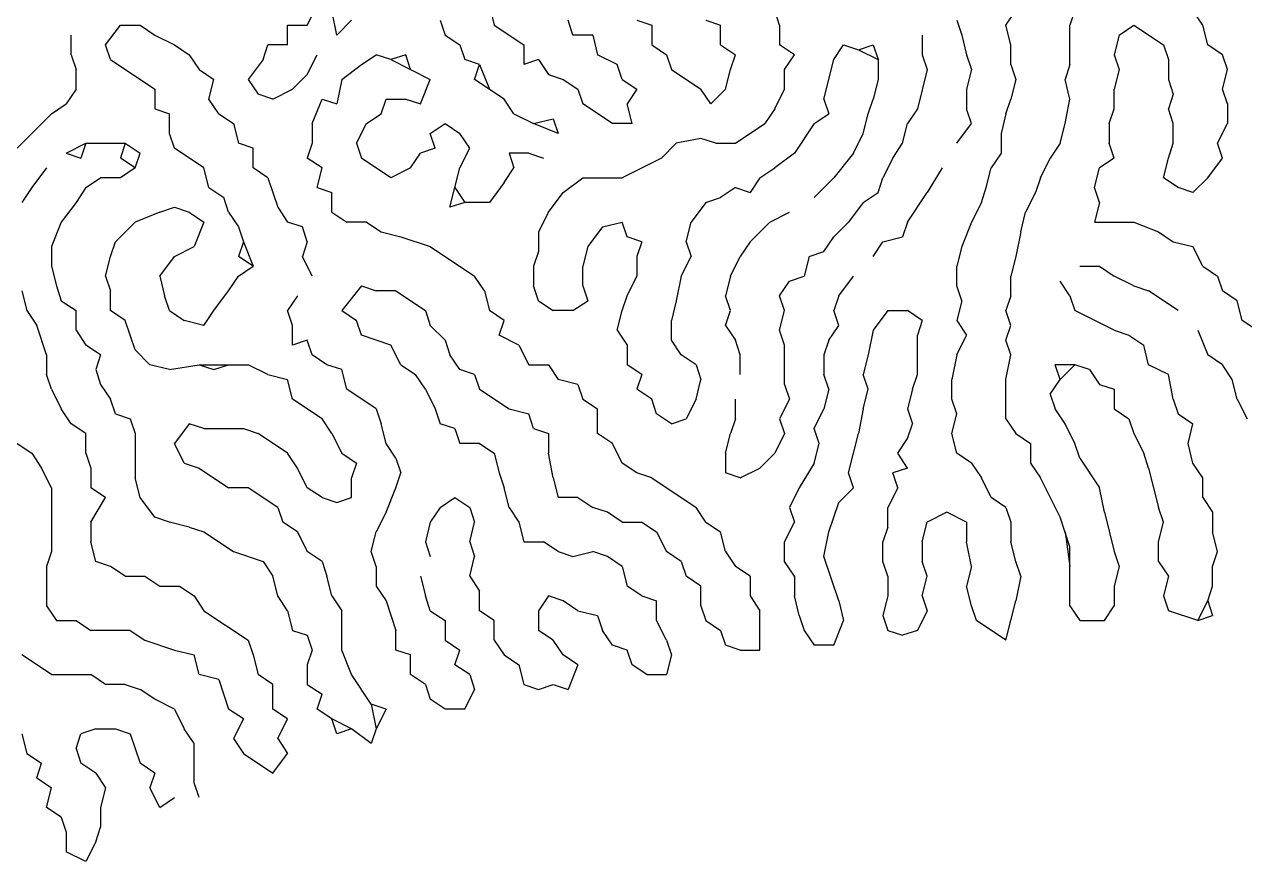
# Model space of a CAD drawing. Extents: x 15 to 2853, y 44 to 1438.
# Drawn here: x 771.5 to 1019.5, y 958 to 1128.2 of the extents above; entities that cross this region are included whole.
import ezdxf

# ---------------------------------------------------------------- set-up
doc = ezdxf.new("R2010")
doc.units = 0
doc.layers.add('SKETCH', color=1, linetype='CONTINUOUS')

msp = doc.modelspace()

# ---------------------------------------------------------------- linework, layer by layer
at = {"layer": 'SKETCH'}
for p, q in [((829, 1128), (831, 1132)), ((835, 1126), (834, 1131)), ((866, 1132), (867, 1128)), ((925, 1128), (924, 1131)), ((971, 1128), (973, 1131)), ((985, 1131), (984, 1128)), ((1011, 1128), (1009, 1131)), ((835, 1126), (838, 1129)), ((856, 1129), (857, 1126)), ((883, 1126), (882, 1129)), ((896, 1129), (899, 1128)), ((910, 1129), (913, 1128)), ((961, 1129), (962, 1126)), ((781, 1122), (781, 1126)), ((788, 1124), (791, 1128)), ((791, 1128), (795, 1128)), ((795, 1128), (798, 1126)), ((798, 1126), (802, 1124)), ((825, 1128), (829, 1128)), ((825, 1124), (825, 1128)), ((857, 1126), (860, 1124)), ((867, 1128), (873, 1124)), ((887, 1126), (883, 1126)), ((887, 1126), (888, 1122)), ((899, 1128), (899, 1124)), ((913, 1124), (913, 1128)), ((925, 1128), (925, 1124)), ((954, 1126), (954, 1122)), ((962, 1126), (963, 1122)), ((972, 1124), (971, 1128)), ((984, 1120), (984, 1128)), ((994, 1126), (993, 1122)), ((994, 1126), (997, 1128)), ((997, 1128), (1003, 1124)), ((1012, 1124), (1011, 1128)), ((789, 1121), (788, 1124)), ((802, 1124), (805, 1122)), ((820, 1121), (821, 1124)), ((825, 1124), (821, 1124)), ((860, 1124), (861, 1121)), ((873, 1124), (873, 1120)), ((899, 1124), (902, 1122)), ((913, 1124), (916, 1122)), ((928, 1122), (925, 1124)), ((936, 1121), (938, 1124)), ((938, 1124), (941, 1123)), ((941, 1123), (944, 1124)), ((944, 1124), (945, 1121)), ((972, 1120), (972, 1124)), ((1003, 1124), (1004, 1121)), ((1015, 1122), (1012, 1124)), ((781, 1122), (782, 1119)), ((789, 1121), (798, 1115)), ((805, 1122), (807, 1119)), ((820, 1121), (817, 1117)), ((829, 1118), (831, 1122)), ((840, 1120), (843, 1122)), ((846, 1121), (843, 1122)), ((849, 1122), (846, 1121)), ((846, 1121), (854, 1117)), ((850, 1119), (849, 1122)), ((864, 1120), (861, 1121)), ((876, 1121), (873, 1120)), ((876, 1121), (878, 1118)), ((892, 1120), (888, 1122)), ((902, 1122), (903, 1119)), ((915, 1119), (916, 1122)), ((926, 1119), (928, 1122)), ((934, 1113), (936, 1121)), ((941, 1123), (945, 1121)), ((945, 1121), (945, 1117)), ((954, 1122), (955, 1119)), ((963, 1122), (964, 1119)), ((993, 1122), (994, 1119)), ((1004, 1121), (1004, 1117)), ((1016, 1119), (1015, 1122)), ((782, 1115), (782, 1119)), ((807, 1119), (810, 1117)), ((836, 1117), (840, 1120)), ((863, 1117), (864, 1120)), ((864, 1120), (866, 1115)), ((893, 1117), (892, 1120)), ((903, 1119), (909, 1115)), ((914, 1115), (915, 1119)), ((926, 1115), (926, 1119)), ((955, 1119), (953, 1111)), ((964, 1119), (963, 1115)), ((972, 1120), (973, 1117)), ((984, 1120), (983, 1117)), ((994, 1119), (993, 1115)), ((1015, 1115), (1016, 1119)), ((809, 1113), (810, 1117)), ((817, 1117), (819, 1114)), ((826, 1115), (829, 1118)), ((836, 1117), (835, 1112)), ((852, 1112), (854, 1117)), ((869, 1113), (863, 1117)), ((878, 1118), (881, 1117)), ((881, 1117), (884, 1115)), ((893, 1117), (896, 1115)), ((945, 1117), (944, 1113)), ((973, 1117), (972, 1113)), ((984, 1113), (983, 1117)), ((1004, 1117), (1005, 1114)), ((782, 1115), (780, 1112)), ((798, 1115), (798, 1111)), ((822, 1113), (819, 1114)), ((822, 1113), (826, 1115)), ((884, 1115), (885, 1112)), ((896, 1115), (894, 1112)), ((911, 1112), (909, 1115)), ((911, 1112), (914, 1115)), ((924, 1111), (926, 1115)), ((963, 1115), (963, 1111)), ((993, 1111), (993, 1115)), ((1005, 1114), (1004, 1111)), ((1016, 1112), (1015, 1115)), ((777, 1110), (780, 1112)), ((811, 1110), (809, 1113)), ((830, 1108), (832, 1113)), ((832, 1113), (835, 1112)), ((844, 1110), (845, 1113)), ((845, 1113), (849, 1113)), ((849, 1113), (852, 1112)), ((871, 1110), (869, 1113)), ((891, 1108), (885, 1112)), ((895, 1108), (894, 1112)), ((934, 1113), (935, 1110)), ((943, 1110), (944, 1113)), ((971, 1110), (972, 1113)), ((983, 1108), (984, 1113)), ((1016, 1112), (1016, 1108)), ((777, 1110), (770, 1103)), ((798, 1111), (801, 1110)), ((801, 1106), (801, 1110)), ((811, 1110), (814, 1108)), ((841, 1108), (844, 1110)), ((871, 1110), (875, 1108)), ((875, 1108), (879, 1109)), ((879, 1109), (880, 1106)), ((924, 1111), (922, 1108)), ((932, 1108), (935, 1110)), ((942, 1106), (943, 1110)), ((953, 1111), (951, 1108)), ((964, 1108), (963, 1111)), ((971, 1110), (970, 1106)), ((992, 1108), (993, 1111)), ((1005, 1108), (1004, 1111)), ((814, 1108), (815, 1104)), ((830, 1108), (830, 1104)), ((839, 1104), (841, 1108)), ((854, 1106), (857, 1108)), ((857, 1108), (860, 1106)), ((880, 1106), (875, 1108)), ((895, 1108), (891, 1108)), ((916, 1104), (922, 1108)), ((932, 1108), (928, 1102)), ((950, 1104), (951, 1108)), ((961, 1104), (964, 1108)), ((982, 1104), (983, 1108)), ((992, 1108), (992, 1104)), ((1005, 1104), (1005, 1108)), ((1014, 1104), (1016, 1108)), ((780, 1102), (784, 1104)), ((784, 1104), (783, 1101)), ((784, 1104), (792, 1104)), ((792, 1104), (791, 1101)), ((792, 1104), (795, 1102)), ((802, 1103), (801, 1106)), ((818, 1103), (815, 1104)), ((830, 1104), (829, 1101)), ((839, 1104), (840, 1101)), ((855, 1103), (854, 1106)), ((862, 1103), (860, 1106)), ((901, 1101), (904, 1104)), ((909, 1105), (904, 1104)), ((912, 1104), (909, 1105)), ((912, 1104), (916, 1104)), ((940, 1102), (942, 1106)), ((948, 1101), (950, 1104)), ((970, 1106), (970, 1102)), ((982, 1104), (980, 1101)), ((993, 1101), (992, 1104)), ((1004, 1101), (1005, 1104)), ((1015, 1101), (1014, 1104)), ((780, 1102), (783, 1101)), ((794, 1099), (795, 1102)), ((808, 1099), (802, 1103)), ((818, 1099), (818, 1103)), ((850, 1099), (852, 1102)), ((855, 1103), (852, 1102)), ((860, 1099), (862, 1103)), ((870, 1102), (871, 1099)), ((874, 1102), (870, 1102)), ((874, 1102), (877, 1101)), ((928, 1102), (924, 1099)), ((940, 1102), (936, 1097)), ((970, 1102), (968, 1099)), ((776, 1099), (773, 1095)), ((794, 1099), (791, 1101)), ((794, 1099), (791, 1097)), ((809, 1095), (808, 1099)), ((821, 1097), (818, 1099)), ((832, 1099), (829, 1101)), ((831, 1095), (832, 1099)), ((846, 1097), (840, 1101)), ((850, 1099), (846, 1097)), ((858, 1091), (860, 1099)), ((869, 1096), (871, 1099)), ((901, 1101), (893, 1097)), ((921, 1097), (924, 1099)), ((948, 1101), (946, 1097)), ((958, 1099), (955, 1094)), ((967, 1095), (968, 1099)), ((978, 1097), (980, 1101)), ((989, 1095), (990, 1099)), ((993, 1101), (990, 1099)), ((1003, 1097), (1004, 1101)), ((1012, 1097), (1015, 1101)), ((784, 1095), (787, 1097)), ((791, 1097), (787, 1097)), ((821, 1097), (823, 1091)), ((881, 1094), (885, 1097)), ((885, 1097), (893, 1097)), ((921, 1097), (919, 1094)), ((932, 1093), (936, 1097)), ((945, 1094), (946, 1097)), ((978, 1097), (977, 1094)), ((1006, 1095), (1003, 1097)), ((1012, 1097), (1009, 1094)), ((773, 1095), (771, 1092)), ((784, 1095), (782, 1092)), ((809, 1095), (812, 1093)), ((831, 1095), (834, 1094)), ((834, 1090), (834, 1094)), ((859, 1095), (861, 1092)), ((869, 1096), (866, 1092)), ((878, 1090), (881, 1094)), ((916, 1095), (913, 1093)), ((916, 1095), (919, 1094)), ((942, 1092), (945, 1094)), ((951, 1088), (955, 1094)), ((966, 1092), (967, 1095)), ((977, 1094), (975, 1090)), ((990, 1092), (989, 1095)), ((1009, 1094), (1006, 1095)), ((782, 1092), (779, 1088)), ((813, 1090), (812, 1093)), ((861, 1092), (858, 1091)), ((866, 1092), (861, 1092)), ((910, 1092), (907, 1088)), ((910, 1092), (913, 1093)), ((942, 1092), (939, 1088)), ((966, 1092), (964, 1088)), ((990, 1092), (989, 1088)), ((799, 1090), (794, 1088)), ((799, 1090), (802, 1091)), ((802, 1091), (805, 1090)), ((805, 1090), (808, 1088)), ((813, 1090), (815, 1087)), ((823, 1091), (825, 1088)), ((834, 1090), (837, 1088)), ((878, 1090), (876, 1086)), ((923, 1088), (927, 1090)), ((974, 1086), (975, 1090)), ((779, 1088), (777, 1083)), ((790, 1084), (794, 1088)), ((808, 1088), (806, 1083)), ((815, 1087), (816, 1084)), ((828, 1087), (825, 1088)), ((829, 1084), (828, 1087)), ((841, 1088), (837, 1088)), ((841, 1088), (844, 1086)), ((889, 1087), (886, 1083)), ((889, 1087), (893, 1088)), ((894, 1085), (893, 1088)), ((906, 1084), (907, 1088)), ((923, 1088), (919, 1084)), ((936, 1085), (939, 1088)), ((951, 1088), (950, 1085)), ((964, 1088), (962, 1083)), ((989, 1088), (997, 1088)), ((997, 1088), (1002, 1086)), ((789, 1081), (790, 1084)), ((816, 1084), (815, 1081)), ((816, 1084), (818, 1079)), ((829, 1084), (828, 1081)), ((844, 1086), (848, 1085)), ((848, 1085), (854, 1083)), ((876, 1086), (876, 1082)), ((897, 1084), (894, 1085)), ((897, 1084), (896, 1081)), ((906, 1084), (907, 1081)), ((919, 1084), (917, 1081)), ((934, 1082), (936, 1085)), ((944, 1081), (946, 1084)), ((946, 1084), (950, 1085)), ((974, 1086), (973, 1081)), ((1002, 1086), (1005, 1084)), ((1005, 1084), (1009, 1083)), ((777, 1083), (777, 1079)), ((802, 1081), (806, 1083)), ((854, 1083), (863, 1077)), ((876, 1082), (875, 1079)), ((886, 1083), (885, 1079)), ((931, 1081), (934, 1082)), ((962, 1083), (961, 1079)), ((1011, 1079), (1009, 1083)), ((777, 1079), (778, 1075)), ((788, 1077), (789, 1081)), ((799, 1077), (802, 1081)), ((818, 1079), (815, 1081)), ((815, 1077), (818, 1079)), ((830, 1077), (828, 1081)), ((875, 1079), (875, 1075)), ((885, 1075), (885, 1079)), ((896, 1081), (896, 1077)), ((905, 1077), (907, 1081)), ((915, 1077), (917, 1081)), ((931, 1081), (930, 1077)), ((961, 1075), (961, 1079)), ((973, 1081), (972, 1077)), ((986, 1079), (990, 1079)), ((990, 1079), (993, 1077)), ((1011, 1079), (1014, 1077)), ((788, 1077), (789, 1074)), ((799, 1077), (800, 1073)), ((813, 1074), (815, 1077)), ((865, 1074), (863, 1077)), ((894, 1073), (896, 1077)), ((905, 1077), (904, 1072)), ((915, 1077), (914, 1073)), ((927, 1076), (930, 1077)), ((937, 1073), (940, 1077)), ((972, 1073), (972, 1077)), ((997, 1075), (993, 1077)), ((1014, 1077), (1015, 1074)), ((771, 1074), (772, 1070)), ((778, 1075), (779, 1072)), ((789, 1070), (789, 1074)), ((810, 1070), (813, 1074)), ((840, 1075), (836, 1070)), ((840, 1075), (843, 1074)), ((847, 1074), (843, 1074)), ((847, 1074), (853, 1070)), ((865, 1074), (866, 1070)), ((876, 1072), (875, 1075)), ((885, 1075), (886, 1072)), ((925, 1073), (927, 1076)), ((962, 1072), (961, 1075)), ((984, 1073), (982, 1076)), ((997, 1075), (1000, 1074)), ((1006, 1070), (1000, 1074)), ((1018, 1072), (1015, 1074)), ((779, 1072), (782, 1070)), ((801, 1070), (800, 1073)), ((827, 1073), (825, 1070)), ((876, 1072), (879, 1070)), ((883, 1070), (886, 1072)), ((893, 1070), (894, 1073)), ((904, 1072), (903, 1068)), ((915, 1070), (914, 1073)), ((926, 1070), (925, 1073)), ((937, 1073), (936, 1070)), ((962, 1072), (961, 1068)), ((972, 1073), (971, 1070)), ((984, 1073), (985, 1070)), ((1019, 1068), (1018, 1072)), ((772, 1070), (774, 1067)), ((782, 1066), (782, 1070)), ((792, 1068), (789, 1070)), ((801, 1070), (804, 1068)), ((808, 1067), (810, 1070)), ((826, 1067), (825, 1070)), ((836, 1070), (839, 1068)), ((853, 1070), (854, 1067)), ((869, 1068), (866, 1070)), ((883, 1070), (879, 1070)), ((892, 1066), (893, 1070)), ((914, 1067), (915, 1070)), ((925, 1066), (926, 1070)), ((937, 1067), (936, 1070)), ((947, 1070), (944, 1066)), ((947, 1070), (951, 1070)), ((954, 1068), (951, 1070)), ((972, 1067), (971, 1070)), ((993, 1066), (985, 1070)), ((776, 1061), (774, 1067)), ((794, 1062), (792, 1068)), ((808, 1067), (804, 1068)), ((826, 1063), (826, 1067)), ((840, 1065), (839, 1068)), ((854, 1067), (857, 1064)), ((868, 1065), (869, 1068)), ((903, 1064), (903, 1068)), ((914, 1067), (916, 1064)), ((935, 1064), (937, 1067)), ((954, 1068), (953, 1065)), ((961, 1068), (963, 1065)), ((971, 1064), (972, 1067)), ((1022, 1066), (1019, 1068)), ((782, 1066), (784, 1063)), ((829, 1064), (826, 1063)), ((830, 1061), (829, 1064)), ((846, 1063), (840, 1065)), ((857, 1064), (858, 1061)), ((872, 1063), (868, 1065)), ((892, 1066), (894, 1063)), ((905, 1061), (903, 1064)), ((917, 1061), (916, 1064)), ((926, 1063), (925, 1066)), ((935, 1064), (934, 1061)), ((944, 1066), (943, 1061)), ((953, 1057), (953, 1065)), ((961, 1061), (963, 1065)), ((972, 1061), (971, 1064)), ((993, 1066), (996, 1065)), ((996, 1065), (999, 1063)), ((1010, 1066), (1012, 1061)), ((787, 1061), (784, 1063)), ((794, 1062), (797, 1059)), ((848, 1059), (846, 1063)), ((872, 1063), (874, 1059)), ((894, 1063), (894, 1059)), ((926, 1055), (926, 1063)), ((1000, 1059), (999, 1063)), ((776, 1061), (776, 1057)), ((787, 1061), (786, 1058)), ((801, 1058), (797, 1059)), ((801, 1058), (807, 1059)), ((807, 1059), (810, 1058)), ((807, 1059), (817, 1059)), ((810, 1058), (813, 1059)), ((821, 1057), (817, 1059)), ((833, 1059), (830, 1061)), ((836, 1058), (833, 1059)), ((848, 1059), (851, 1057)), ((860, 1058), (858, 1061)), ((874, 1059), (878, 1059)), ((878, 1059), (880, 1056)), ((897, 1057), (894, 1059)), ((908, 1059), (905, 1061)), ((908, 1059), (909, 1056)), ((917, 1057), (917, 1061)), ((934, 1061), (934, 1057)), ((943, 1061), (942, 1057)), ((961, 1061), (960, 1056)), ((971, 1056), (972, 1061)), ((985, 1059), (981, 1059)), ((982, 1056), (981, 1059)), ((982, 1056), (985, 1059)), ((988, 1058), (985, 1059)), ((1004, 1057), (1000, 1059)), ((1015, 1059), (1012, 1061)), ((1017, 1056), (1015, 1059)), ((777, 1054), (776, 1057)), ((786, 1058), (787, 1055)), ((821, 1057), (825, 1056)), ((837, 1054), (836, 1058)), ((853, 1054), (851, 1057)), ((863, 1057), (860, 1058)), ((863, 1057), (864, 1054)), ((897, 1057), (896, 1054)), ((935, 1054), (934, 1057)), ((943, 1054), (942, 1057)), ((952, 1054), (953, 1057)), ((988, 1058), (990, 1055)), ((1005, 1052), (1004, 1057)), ((777, 1054), (779, 1050)), ((787, 1055), (789, 1052)), ((826, 1052), (825, 1056)), ((843, 1050), (837, 1054)), ((853, 1054), (855, 1050)), ((864, 1054), (870, 1050)), ((884, 1055), (880, 1056)), ((884, 1055), (885, 1052)), ((899, 1052), (896, 1054)), ((908, 1052), (909, 1056)), ((926, 1055), (927, 1052)), ((935, 1054), (934, 1050)), ((942, 1050), (943, 1054)), ((952, 1054), (951, 1050)), ((960, 1052), (960, 1056)), ((971, 1048), (971, 1056)), ((980, 1053), (982, 1056)), ((990, 1055), (993, 1054)), ((993, 1054), (993, 1050)), ((1018, 1052), (1017, 1056)), ((790, 1049), (789, 1052)), ((832, 1048), (826, 1052)), ((885, 1052), (888, 1050)), ((900, 1049), (899, 1052)), ((908, 1052), (906, 1048)), ((916, 1048), (916, 1052)), ((927, 1052), (925, 1048)), ((961, 1049), (960, 1052)), ((980, 1053), (981, 1050)), ((1005, 1052), (1006, 1049)), ((1018, 1052), (1020, 1048)), ((781, 1047), (779, 1050)), ((843, 1050), (844, 1047)), ((855, 1050), (856, 1047)), ((870, 1050), (874, 1049)), ((888, 1045), (888, 1050)), ((932, 1046), (934, 1050)), ((942, 1050), (941, 1045)), ((951, 1050), (952, 1047)), ((983, 1047), (981, 1050)), ((993, 1050), (996, 1048)), ((784, 1045), (781, 1047)), ((790, 1049), (793, 1048)), ((793, 1048), (794, 1045)), ((805, 1047), (802, 1043)), ((808, 1046), (805, 1047)), ((834, 1045), (832, 1048)), ((845, 1043), (844, 1047)), ((859, 1046), (856, 1047)), ((875, 1046), (874, 1049)), ((903, 1047), (900, 1049)), ((903, 1047), (906, 1048)), ((916, 1048), (915, 1045)), ((925, 1048), (926, 1045)), ((951, 1044), (952, 1047)), ((960, 1045), (961, 1049)), ((971, 1048), (973, 1045)), ((985, 1043), (983, 1047)), ((996, 1048), (997, 1045)), ((1006, 1049), (1009, 1047)), ((1008, 1043), (1009, 1047)), ((784, 1041), (784, 1045)), ((794, 1045), (794, 1036)), ((808, 1046), (816, 1046)), ((816, 1046), (819, 1045)), ((825, 1041), (819, 1045)), ((834, 1045), (836, 1041)), ((859, 1046), (860, 1043)), ((875, 1046), (878, 1045)), ((878, 1045), (878, 1041)), ((891, 1043), (888, 1045)), ((914, 1041), (915, 1045)), ((926, 1045), (924, 1041)), ((933, 1043), (932, 1046)), ((939, 1037), (941, 1045)), ((961, 1041), (960, 1045)), ((973, 1045), (976, 1043)), ((997, 1045), (999, 1041)), ((770, 1043), (773, 1041)), ((804, 1039), (802, 1043)), ((847, 1040), (845, 1043)), ((864, 1043), (860, 1043)), ((864, 1043), (867, 1041)), ((893, 1039), (891, 1043)), ((932, 1039), (933, 1043)), ((949, 1041), (951, 1044)), ((976, 1043), (976, 1039)), ((986, 1040), (985, 1043)), ((1009, 1039), (1008, 1043)), ((773, 1041), (775, 1038)), ((784, 1041), (785, 1038)), ((827, 1038), (825, 1041)), ((836, 1041), (839, 1039)), ((847, 1040), (848, 1037)), ((867, 1041), (868, 1037)), ((879, 1036), (878, 1041)), ((914, 1041), (914, 1037)), ((921, 1038), (924, 1041)), ((951, 1038), (949, 1041)), ((964, 1039), (961, 1041)), ((986, 1040), (990, 1034)), ((1000, 1038), (999, 1041)), ((777, 1034), (775, 1038)), ((785, 1038), (785, 1034)), ((804, 1039), (807, 1038)), ((807, 1038), (813, 1034)), ((829, 1034), (827, 1038)), ((839, 1039), (838, 1036)), ((847, 1034), (848, 1037)), ((868, 1037), (869, 1034)), ((896, 1037), (893, 1039)), ((899, 1036), (896, 1037)), ((917, 1036), (914, 1037)), ((917, 1036), (921, 1038)), ((932, 1039), (929, 1034)), ((940, 1034), (939, 1037)), ((951, 1038), (948, 1037)), ((949, 1034), (948, 1037)), ((964, 1039), (966, 1036)), ((976, 1039), (978, 1036)), ((1000, 1038), (1002, 1030)), ((1011, 1036), (1009, 1039)), ((795, 1032), (794, 1036)), ((838, 1032), (838, 1036)), ((879, 1036), (880, 1032)), ((899, 1036), (908, 1030)), ((968, 1032), (966, 1036)), ((982, 1028), (978, 1036)), ((1011, 1032), (1011, 1036)), ((777, 1034), (777, 1021)), ((788, 1032), (785, 1034)), ((785, 1027), (788, 1032)), ((798, 1028), (795, 1032)), ((817, 1034), (813, 1034)), ((823, 1030), (817, 1034)), ((832, 1032), (829, 1034)), ((832, 1032), (835, 1031)), ((835, 1031), (838, 1032)), ((845, 1029), (847, 1034)), ((856, 1030), (859, 1032)), ((859, 1032), (862, 1030)), ((870, 1030), (869, 1034)), ((884, 1032), (880, 1032)), ((884, 1032), (887, 1030)), ((929, 1034), (927, 1030)), ((937, 1031), (940, 1034)), ((949, 1034), (947, 1030)), ((971, 1030), (968, 1032)), ((991, 1029), (990, 1034)), ((1011, 1032), (1013, 1029)), ((823, 1030), (824, 1027)), ((856, 1030), (854, 1027)), ((862, 1030), (863, 1027)), ((870, 1030), (872, 1027)), ((890, 1029), (887, 1030)), ((910, 1027), (908, 1030)), ((927, 1030), (928, 1027)), ((935, 1025), (937, 1031)), ((947, 1026), (947, 1030)), ((971, 1030), (972, 1027)), ((1003, 1027), (1002, 1030)), ((785, 1027), (785, 1023)), ((801, 1027), (798, 1028)), ((805, 1026), (801, 1027)), ((827, 1025), (824, 1027)), ((845, 1029), (843, 1025)), ((854, 1027), (853, 1023)), ((862, 1023), (863, 1027)), ((872, 1027), (873, 1023)), ((893, 1027), (890, 1029)), ((893, 1027), (897, 1027)), ((897, 1027), (900, 1025)), ((910, 1027), (913, 1025)), ((926, 1023), (928, 1027)), ((954, 1023), (955, 1027)), ((959, 1029), (955, 1027)), ((963, 1027), (959, 1029)), ((963, 1027), (963, 1023)), ((972, 1027), (972, 1023)), ((984, 1022), (982, 1028)), ((991, 1029), (993, 1021)), ((1002, 1023), (1003, 1027)), ((1013, 1029), (1013, 1025)), ((805, 1026), (808, 1025)), ((808, 1025), (814, 1021)), ((827, 1025), (829, 1021)), ((842, 1021), (843, 1025)), ((900, 1025), (902, 1021)), ((914, 1021), (913, 1025)), ((934, 1020), (935, 1025)), ((947, 1026), (946, 1023)), ((983, 1025), (984, 1018)), ((1014, 1021), (1013, 1025)), ((786, 1019), (785, 1023)), ((853, 1023), (854, 1020)), ((862, 1023), (863, 1020)), ((873, 1023), (877, 1023)), ((880, 1021), (877, 1023)), ((926, 1019), (926, 1023)), ((946, 1019), (946, 1023)), ((954, 1023), (954, 1019)), ((964, 1018), (963, 1023)), ((973, 1019), (972, 1023)), ((984, 1010), (984, 1022)), ((1002, 1019), (1002, 1023)), ((777, 1021), (776, 1018)), ((814, 1021), (820, 1019)), ((832, 1019), (829, 1021)), ((843, 1018), (842, 1021)), ((862, 1016), (863, 1020)), ((880, 1021), (883, 1020)), ((883, 1020), (887, 1021)), ((890, 1020), (887, 1021)), ((893, 1018), (890, 1020)), ((905, 1019), (902, 1021)), ((914, 1021), (916, 1018)), ((937, 1011), (934, 1020)), ((993, 1021), (994, 1018)), ((1013, 1018), (1014, 1021)), ((776, 1018), (776, 1010)), ((789, 1018), (786, 1019)), ((792, 1016), (789, 1018)), ((820, 1019), (822, 1016)), ((832, 1019), (833, 1016)), ((843, 1018), (843, 1014)), ((893, 1018), (894, 1014)), ((905, 1019), (906, 1016)), ((919, 1016), (916, 1018)), ((928, 1016), (926, 1019)), ((947, 1016), (946, 1019)), ((955, 1016), (954, 1019)), ((964, 1018), (963, 1014)), ((974, 1016), (973, 1019)), ((994, 1018), (993, 1014)), ((1002, 1019), (1004, 1016)), ((1013, 1014), (1013, 1018)), ((792, 1016), (796, 1016)), ((796, 1016), (799, 1014)), ((823, 1012), (822, 1016)), ((834, 1012), (833, 1016)), ((852, 1016), (853, 1012)), ((862, 1016), (864, 1013)), ((909, 1014), (906, 1016)), ((919, 1016), (919, 1012)), ((928, 1016), (928, 1012)), ((947, 1016), (947, 1012)), ((954, 1012), (955, 1016)), ((974, 1016), (973, 1011)), ((1004, 1016), (1003, 1012)), ((799, 1014), (803, 1014)), ((803, 1014), (806, 1012)), ((806, 1012), (808, 1009)), ((825, 1009), (823, 1012)), ((834, 1012), (836, 1009)), ((843, 1014), (845, 1011)), ((854, 1009), (853, 1012)), ((864, 1009), (864, 1013)), ((878, 1012), (876, 1009)), ((881, 1011), (878, 1012)), ((897, 1012), (894, 1014)), ((897, 1012), (900, 1011)), ((909, 1010), (909, 1014)), ((919, 1012), (921, 1009)), ((929, 1008), (928, 1012)), ((947, 1012), (946, 1008)), ((954, 1012), (955, 1009)), ((964, 1010), (963, 1014)), ((993, 1014), (993, 1010)), ((1003, 1012), (1004, 1009)), ((1012, 1011), (1013, 1014)), ((776, 1010), (778, 1007)), ((845, 1011), (847, 1005)), ((884, 1009), (881, 1011)), ((900, 1007), (900, 1011)), ((909, 1010), (910, 1007)), ((937, 1011), (938, 1007)), ((965, 1007), (964, 1010)), ((971, 1003), (973, 1011)), ((984, 1010), (986, 1007)), ((991, 1007), (993, 1010)), ((1010, 1007), (1012, 1011)), ((1012, 1011), (1013, 1008)), ((778, 1007), (782, 1007)), ((782, 1007), (785, 1005)), ((808, 1009), (817, 1003)), ((825, 1009), (826, 1005)), ((836, 1001), (836, 1009)), ((854, 1009), (857, 1007)), ((857, 1007), (857, 1003)), ((867, 1007), (864, 1009)), ((867, 1003), (867, 1007)), ((876, 1009), (876, 1005)), ((884, 1009), (888, 1008)), ((888, 1008), (889, 1005)), ((902, 1003), (900, 1007)), ((910, 1007), (913, 1005)), ((921, 1001), (921, 1009)), ((929, 1008), (930, 1005)), ((936, 1002), (938, 1007)), ((946, 1008), (947, 1005)), ((955, 1009), (953, 1005)), ((971, 1003), (965, 1007)), ((986, 1007), (991, 1007)), ((1010, 1007), (1004, 1009)), ((1010, 1007), (1013, 1008)), ((793, 1005), (785, 1005)), ((793, 1005), (796, 1003)), ((826, 1005), (829, 1004)), ((847, 1001), (847, 1005)), ((879, 1003), (876, 1005)), ((891, 1002), (889, 1005)), ((913, 1005), (914, 1002)), ((930, 1005), (932, 1002)), ((947, 1005), (950, 1004)), ((953, 1005), (950, 1004)), ((796, 1003), (802, 1001)), ((817, 1003), (818, 1000)), ((829, 1004), (830, 1001)), ((857, 1003), (860, 1001)), ((867, 1003), (869, 1000)), ((881, 1000), (879, 1003)), ((894, 1001), (891, 1002)), ((902, 1003), (903, 1000)), ((917, 1001), (914, 1002)), ((936, 1002), (932, 1002)), ((777, 996), (771, 1000)), ((802, 1001), (806, 1000)), ((807, 996), (806, 1000)), ((818, 1000), (819, 996)), ((830, 1001), (829, 998)), ((838, 996), (836, 1001)), ((850, 1000), (847, 1001)), ((850, 996), (850, 1000)), ((859, 998), (860, 1001)), ((869, 1000), (872, 998)), ((884, 998), (881, 1000)), ((895, 998), (894, 1001)), ((903, 1000), (902, 996)), ((917, 1001), (921, 1001)), ((829, 998), (829, 994)), ((862, 996), (859, 998)), ((872, 998), (873, 994)), ((884, 998), (882, 993)), ((898, 996), (895, 998)), ((777, 996), (785, 996)), ((788, 994), (785, 996)), ((811, 995), (807, 996)), ((811, 995), (813, 989)), ((822, 994), (819, 996)), ((842, 990), (838, 996)), ((853, 994), (850, 996)), ((862, 996), (863, 993)), ((898, 996), (902, 996)), ((792, 994), (788, 994)), ((792, 994), (795, 993)), ((798, 991), (795, 993)), ((822, 989), (822, 994)), ((829, 994), (832, 992)), ((831, 989), (832, 992)), ((853, 994), (854, 991)), ((861, 989), (863, 993)), ((873, 994), (876, 993)), ((876, 993), (879, 994)), ((879, 994), (882, 993)), ((802, 989), (798, 991)), ((842, 990), (843, 985)), ((845, 989), (842, 990)), ((857, 989), (854, 991)), ((802, 989), (804, 985)), ((816, 987), (813, 989)), ((825, 987), (822, 989)), ((834, 987), (831, 989)), ((845, 989), (843, 985)), ((861, 989), (857, 989)), ((786, 985), (783, 984)), ((786, 985), (790, 985)), ((790, 985), (793, 984)), ((806, 982), (804, 985)), ((816, 987), (814, 983)), ((823, 983), (825, 987)), ((835, 984), (834, 987)), ((838, 985), (834, 987)), ((838, 985), (835, 984)), ((842, 982), (838, 985)), ((843, 985), (842, 982)), ((771, 984), (772, 980)), ((782, 981), (783, 984)), ((793, 984), (795, 978)), ((814, 983), (816, 980)), ((823, 983), (825, 980)), ((772, 980), (775, 978)), ((782, 981), (783, 978)), ((806, 974), (806, 982)), ((816, 980), (822, 976)), ((822, 976), (825, 980)), ((774, 975), (775, 978)), ((786, 976), (783, 978)), ((798, 976), (795, 978)), ((774, 975), (777, 973)), ((786, 976), (788, 973)), ((798, 976), (797, 973)), ((776, 969), (777, 973)), ((788, 973), (787, 969)), ((799, 969), (797, 973)), ((807, 971), (806, 974)), ((799, 969), (802, 971)), ((779, 967), (776, 969)), ((787, 969), (787, 965)), ((779, 967), (780, 964)), ((786, 962), (787, 965)), ((780, 964), (780, 960)), ((784, 958), (780, 960)), ((786, 962), (784, 958))]:
    msp.add_line(p, q, dxfattribs=at)

doc.saveas('drawing.dxf')
